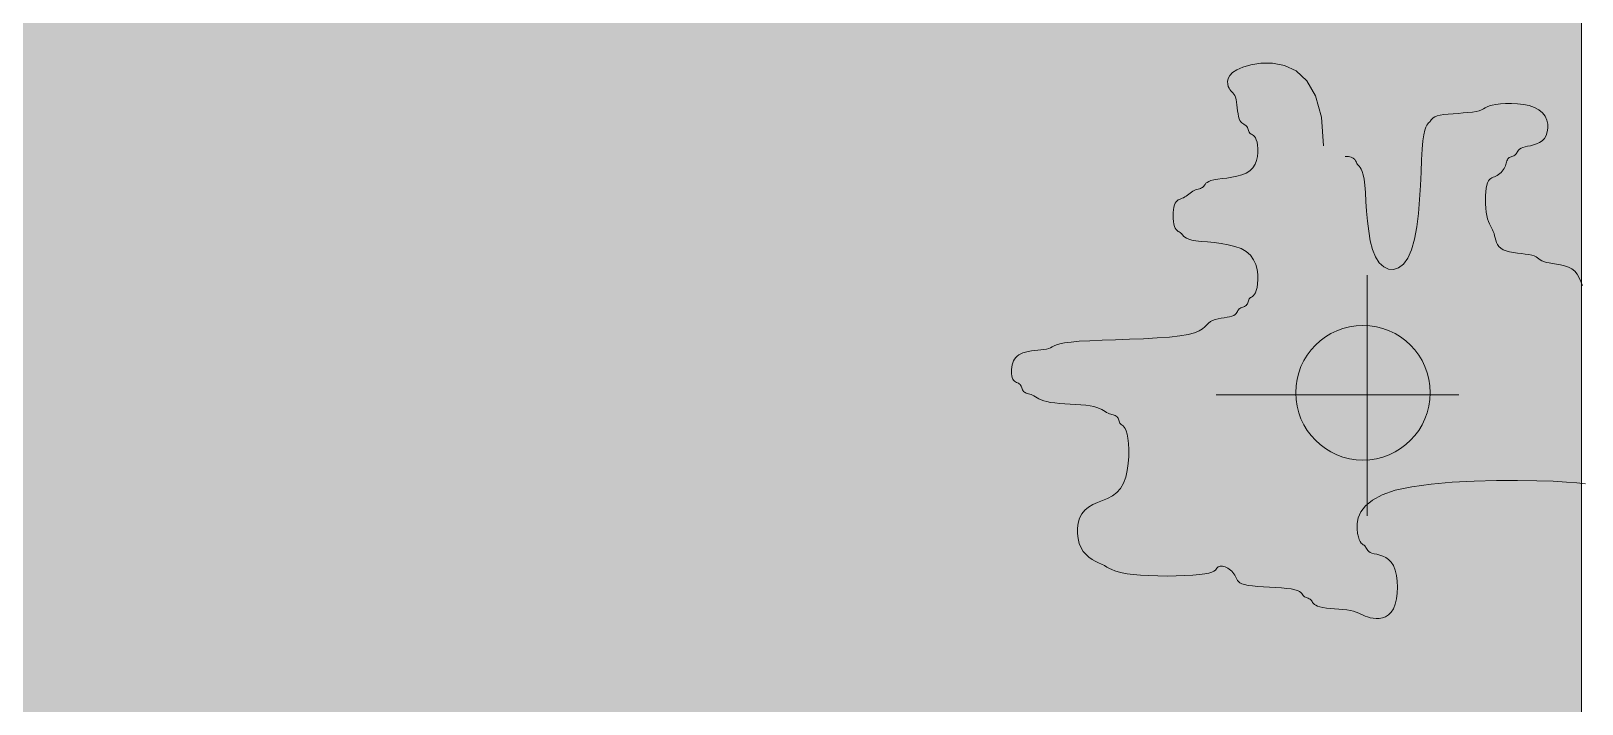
# Model space of a CAD drawing. Header units: millimetres. Extents: x 42 to 552, y 43 to 535.
# Drawn here: x 283.4293 to 283.6287, y 504.3688 to 504.4553 of the extents above; entities that cross this region are included whole.
import ezdxf

# ---------------------------------------------------------------- set-up
doc = ezdxf.new("R2010")
doc.units = ezdxf.units.MM
doc.header["$LTSCALE"] = 0.75
doc.header["$MEASUREMENT"] = 0
for name, color, linetype, lineweight in [('Gramado', 9, 'Continuous', 0), ('Linhas', 7, 'Continuous', 15), ('Linhas finas', 7, 'Continuous', 0)]:
    doc.layers.add(name, color=color, linetype=linetype, lineweight=lineweight)

# ---------------------------------------------------------------- blocks, each defined once
blk = doc.blocks.new('arbusto7vista')
for p, q in [((-0.71136, 0.47905), (-0.71245, 0.47831)), ((-0.70982, 0.47973), (-0.71136, 0.47905)), ((-0.70776, 0.48031), (-0.70982, 0.47973)), ((-0.70517, 0.48072), (-0.70776, 0.48031)), ((-0.70221, 0.48076), (-0.70517, 0.48072)), ((-0.69911, 0.48019), (-0.70221, 0.48076)), ((-0.69608, 0.47875), (-0.69911, 0.48019)), ((-0.69334, 0.47621), (-0.69608, 0.47875)), ((-0.71356, 0.47677), (-0.71371, 0.47602)), ((-0.71371, 0.47602), (-0.71368, 0.47535)), ((-0.71368, 0.47535), (-0.71354, 0.47477)), ((-0.71316, 0.47754), (-0.71356, 0.47677)), ((-0.71354, 0.47477), (-0.71334, 0.47431)), ((-0.71245, 0.47831), (-0.71316, 0.47754)), ((-0.69111, 0.47233), (-0.69334, 0.47621)), ((-0.71334, 0.47431), (-0.71312, 0.47395)), ((-0.71312, 0.47395), (-0.71287, 0.47365)), ((-0.71287, 0.47365), (-0.71261, 0.47339)), ((-0.71261, 0.47339), (-0.71235, 0.47312)), ((-0.71235, 0.47312), (-0.71211, 0.47282)), ((-0.71211, 0.47282), (-0.71188, 0.47246)), ((-0.71188, 0.47246), (-0.71169, 0.472)), ((-0.71169, 0.472), (-0.71154, 0.47142)), ((-0.71154, 0.47142), (-0.71141, 0.47075)), ((-0.71141, 0.47075), (-0.71132, 0.47001)), ((-0.68961, 0.46685), (-0.69111, 0.47233)), ((-0.71132, 0.47001), (-0.71123, 0.46923)), ((-0.71123, 0.46923), (-0.71114, 0.46846)), ((-0.71114, 0.46846), (-0.71104, 0.46772)), ((-0.71104, 0.46772), (-0.71092, 0.46704)), ((-0.71092, 0.46704), (-0.71077, 0.46647)), ((-0.68907, 0.45954), (-0.68961, 0.46685)), ((-0.66082, 0.46672), (-0.66113, 0.46647)), ((-0.6604, 0.46697), (-0.66082, 0.46672)), ((-0.65982, 0.4672), (-0.6604, 0.46697)), ((-0.65905, 0.46739), (-0.65982, 0.4672)), ((-0.65809, 0.46754), (-0.65905, 0.46739)), ((-0.65696, 0.46766), (-0.65809, 0.46754)), ((-0.65573, 0.46776), (-0.65696, 0.46766)), ((-0.65444, 0.46785), (-0.65573, 0.46776)), ((-0.65315, 0.46794), (-0.65444, 0.46785)), ((-0.65191, 0.46804), (-0.65315, 0.46794)), ((-0.65078, 0.46816), (-0.65191, 0.46804)), ((-0.64982, 0.46831), (-0.65078, 0.46816)), ((-0.64905, 0.4685), (-0.64982, 0.46831)), ((-0.64844, 0.46873), (-0.64905, 0.4685)), ((-0.64793, 0.46898), (-0.64844, 0.46873)), ((-0.64745, 0.46923), (-0.64793, 0.46898)), ((-0.64696, 0.46949), (-0.64745, 0.46923)), ((-0.64638, 0.46974), (-0.64696, 0.46949)), ((-0.64566, 0.46996), (-0.64638, 0.46974)), ((-0.64474, 0.47016), (-0.64566, 0.46996)), ((-0.64358, 0.47031), (-0.64474, 0.47016)), ((-0.64223, 0.47039), (-0.64358, 0.47031)), ((-0.64075, 0.47041), (-0.64223, 0.47039)), ((-0.6392, 0.47033), (-0.64075, 0.47041)), ((-0.63765, 0.47014), (-0.6392, 0.47033)), ((-0.63617, 0.46983), (-0.63765, 0.47014)), ((-0.63482, 0.46938), (-0.63617, 0.46983)), ((-0.63366, 0.46877), (-0.63482, 0.46938)), ((-0.63275, 0.468), (-0.63366, 0.46877)), ((-0.63208, 0.4671), (-0.63275, 0.468)), ((-0.63164, 0.46611), (-0.63208, 0.4671)), ((-0.71077, 0.46647), (-0.71057, 0.46601)), ((-0.71057, 0.46601), (-0.71035, 0.46566)), ((-0.71035, 0.46566), (-0.7101, 0.46539)), ((-0.7101, 0.46539), (-0.70984, 0.4652)), ((-0.70984, 0.4652), (-0.70958, 0.46504)), ((-0.70958, 0.46504), (-0.70934, 0.46491)), ((-0.70934, 0.46491), (-0.70911, 0.46477)), ((-0.70911, 0.46477), (-0.70892, 0.46462)), ((-0.70892, 0.46462), (-0.70877, 0.46443)), ((-0.70877, 0.46443), (-0.70864, 0.4642)), ((-0.70864, 0.4642), (-0.70855, 0.46395)), ((-0.70855, 0.46395), (-0.70846, 0.4637)), ((-0.70846, 0.4637), (-0.70837, 0.46344)), ((-0.70837, 0.46344), (-0.70827, 0.46319)), ((-0.70827, 0.46319), (-0.70815, 0.46297)), ((-0.70815, 0.46297), (-0.708, 0.46277)), ((-0.708, 0.46277), (-0.7078, 0.46262)), ((-0.66301, 0.46353), (-0.66325, 0.46236)), ((-0.66275, 0.46433), (-0.66301, 0.46353)), ((-0.66249, 0.46485), (-0.66275, 0.46433)), ((-0.66224, 0.46517), (-0.66249, 0.46485)), ((-0.66202, 0.46538), (-0.66224, 0.46517)), ((-0.66182, 0.46554), (-0.66202, 0.46538)), ((-0.66167, 0.46574), (-0.66182, 0.46554)), ((-0.66152, 0.46596), (-0.66167, 0.46574)), ((-0.66135, 0.46621), (-0.66152, 0.46596)), ((-0.66113, 0.46647), (-0.66135, 0.46621)), ((-0.63182, 0.46216), (-0.63152, 0.46306)), ((-0.63141, 0.46508), (-0.63164, 0.46611)), ((-0.63152, 0.46306), (-0.63137, 0.46405)), ((-0.63137, 0.46405), (-0.63141, 0.46508)), ((-0.7078, 0.46262), (-0.70758, 0.46248)), ((-0.70758, 0.46248), (-0.70733, 0.46233)), ((-0.70733, 0.46233), (-0.70707, 0.46214)), ((-0.70707, 0.46214), (-0.70681, 0.46189)), ((-0.70681, 0.46189), (-0.70657, 0.46154)), ((-0.70657, 0.46154), (-0.70634, 0.46108)), ((-0.70634, 0.46108), (-0.70615, 0.46047)), ((-0.70615, 0.46047), (-0.706, 0.4597)), ((-0.706, 0.4597), (-0.70592, 0.45879)), ((-0.70592, 0.45879), (-0.70592, 0.45781)), ((-0.66348, 0.46075), (-0.66367, 0.45862)), ((-0.66325, 0.46236), (-0.66348, 0.46075)), ((-0.63889, 0.45842), (-0.63862, 0.45866)), ((-0.63862, 0.45866), (-0.63827, 0.45889)), ((-0.63827, 0.45889), (-0.63782, 0.45908)), ((-0.63782, 0.45908), (-0.63724, 0.45924)), ((-0.63724, 0.45924), (-0.63656, 0.45938)), ((-0.63656, 0.45938), (-0.63582, 0.45953)), ((-0.63582, 0.45953), (-0.63505, 0.45972)), ((-0.63505, 0.45972), (-0.63427, 0.45997)), ((-0.63427, 0.45997), (-0.63353, 0.46032)), ((-0.63353, 0.46032), (-0.63285, 0.46078)), ((-0.63285, 0.46078), (-0.63227, 0.46139)), ((-0.63227, 0.46139), (-0.63182, 0.46216)), ((-0.70667, 0.45476), (-0.70723, 0.45386)), ((-0.70627, 0.45575), (-0.70667, 0.45476)), ((-0.70603, 0.45678), (-0.70627, 0.45575)), ((-0.70592, 0.45781), (-0.70603, 0.45678)), ((-0.68261, 0.45672), (-0.68352, 0.45678)), ((-0.68192, 0.45655), (-0.68261, 0.45672)), ((-0.68141, 0.4563), (-0.68192, 0.45655)), ((-0.68104, 0.456), (-0.68141, 0.4563)), ((-0.68079, 0.45566), (-0.68104, 0.456)), ((-0.6806, 0.45532), (-0.68079, 0.45566)), ((-0.68045, 0.45499), (-0.6806, 0.45532)), ((-0.68029, 0.4547), (-0.68045, 0.45499)), ((-0.6801, 0.45446), (-0.68029, 0.4547)), ((-0.66383, 0.45592), (-0.66397, 0.45277)), ((-0.66367, 0.45862), (-0.66383, 0.45592)), ((-0.64228, 0.45435), (-0.64216, 0.45469)), ((-0.64216, 0.45469), (-0.64206, 0.45502)), ((-0.64206, 0.45502), (-0.64197, 0.45533)), ((-0.64197, 0.45533), (-0.64188, 0.45563)), ((-0.64188, 0.45563), (-0.64178, 0.45589)), ((-0.64178, 0.45589), (-0.64166, 0.45612)), ((-0.64166, 0.45612), (-0.64151, 0.45631)), ((-0.64151, 0.45631), (-0.64132, 0.45647)), ((-0.64132, 0.45647), (-0.64109, 0.45659)), ((-0.64109, 0.45659), (-0.64084, 0.45669)), ((-0.64084, 0.45669), (-0.64059, 0.45678)), ((-0.64059, 0.45678), (-0.64033, 0.45686)), ((-0.64033, 0.45686), (-0.64008, 0.45696)), ((-0.64008, 0.45696), (-0.63986, 0.45708)), ((-0.63986, 0.45708), (-0.63966, 0.45724)), ((-0.63966, 0.45724), (-0.63951, 0.45743)), ((-0.63951, 0.45743), (-0.63937, 0.45766)), ((-0.63937, 0.45766), (-0.63924, 0.4579)), ((-0.63924, 0.4579), (-0.63909, 0.45816)), ((-0.63909, 0.45816), (-0.63889, 0.45842)), ((-0.71723, 0.45078), (-0.71799, 0.45059)), ((-0.71626, 0.45093), (-0.71723, 0.45078)), ((-0.71514, 0.45107), (-0.71626, 0.45093)), ((-0.7139, 0.45122), (-0.71514, 0.45107)), ((-0.71261, 0.45141), (-0.7139, 0.45122)), ((-0.71132, 0.45167), (-0.71261, 0.45141)), ((-0.71009, 0.45201), (-0.71132, 0.45167)), ((-0.70896, 0.45247), (-0.71009, 0.45201)), ((-0.708, 0.45308), (-0.70896, 0.45247)), ((-0.70723, 0.45386), (-0.708, 0.45308)), ((-0.67987, 0.45423), (-0.6801, 0.45446)), ((-0.67963, 0.45393), (-0.67987, 0.45423)), ((-0.67937, 0.45352), (-0.67963, 0.45393)), ((-0.67911, 0.45292), (-0.67937, 0.45352)), ((-0.67886, 0.45207), (-0.67911, 0.45292)), ((-0.67864, 0.45092), (-0.67886, 0.45207)), ((-0.67845, 0.44939), (-0.67864, 0.45092)), ((-0.66397, 0.45277), (-0.66414, 0.44931)), ((-0.64662, 0.45047), (-0.64636, 0.45081)), ((-0.64636, 0.45081), (-0.64607, 0.45107)), ((-0.64607, 0.45107), (-0.64576, 0.45125)), ((-0.64576, 0.45125), (-0.64543, 0.45141)), ((-0.64543, 0.45141), (-0.64509, 0.45154)), ((-0.64509, 0.45154), (-0.64474, 0.4517)), ((-0.64474, 0.4517), (-0.6444, 0.45189)), ((-0.6444, 0.45189), (-0.64406, 0.45213)), ((-0.64406, 0.45213), (-0.64373, 0.45239)), ((-0.64373, 0.45239), (-0.64341, 0.45268)), ((-0.64341, 0.45268), (-0.64312, 0.45299)), ((-0.64312, 0.45299), (-0.64286, 0.45332)), ((-0.64286, 0.45332), (-0.64263, 0.45366)), ((-0.64263, 0.45366), (-0.64243, 0.45401)), ((-0.64243, 0.45401), (-0.64228, 0.45435)), ((-0.72404, 0.44683), (-0.72439, 0.44658)), ((-0.72369, 0.44709), (-0.72404, 0.44683)), ((-0.72335, 0.44734), (-0.72369, 0.44709)), ((-0.723, 0.44759), (-0.72335, 0.44734)), ((-0.72265, 0.44782), (-0.723, 0.44759)), ((-0.72231, 0.44801), (-0.72265, 0.44782)), ((-0.72196, 0.44816), (-0.72231, 0.44801)), ((-0.72162, 0.44828), (-0.72196, 0.44816)), ((-0.72129, 0.44838), (-0.72162, 0.44828)), ((-0.72098, 0.44847), (-0.72129, 0.44838)), ((-0.72069, 0.44856), (-0.72098, 0.44847)), ((-0.72043, 0.44866), (-0.72069, 0.44856)), ((-0.72019, 0.44878), (-0.72043, 0.44866)), ((-0.72, 0.44893), (-0.72019, 0.44878)), ((-0.71984, 0.44913), (-0.72, 0.44893)), ((-0.7197, 0.44935), (-0.71984, 0.44913)), ((-0.71953, 0.4496), (-0.7197, 0.44935)), ((-0.71931, 0.44986), (-0.71953, 0.4496)), ((-0.719, 0.45011), (-0.71931, 0.44986)), ((-0.71857, 0.45036), (-0.719, 0.45011)), ((-0.71799, 0.45059), (-0.71857, 0.45036)), ((-0.67829, 0.44747), (-0.67845, 0.44939)), ((-0.67814, 0.44521), (-0.67829, 0.44747)), ((-0.66414, 0.44931), (-0.66436, 0.4457)), ((-0.6474, 0.44564), (-0.64737, 0.44671)), ((-0.64737, 0.44671), (-0.64731, 0.44771)), ((-0.64731, 0.44771), (-0.6472, 0.44862)), ((-0.6472, 0.44862), (-0.64705, 0.44939)), ((-0.64705, 0.44939), (-0.64686, 0.45)), ((-0.64686, 0.45), (-0.64662, 0.45047)), ((-0.72765, 0.44306), (-0.72771, 0.44232)), ((-0.72754, 0.44374), (-0.72765, 0.44306)), ((-0.72739, 0.44432), (-0.72754, 0.44374)), ((-0.72719, 0.44478), (-0.72739, 0.44432)), ((-0.72696, 0.44513), (-0.72719, 0.44478)), ((-0.7267, 0.44539), (-0.72696, 0.44513)), ((-0.72641, 0.44559), (-0.7267, 0.44539)), ((-0.72609, 0.44574), (-0.72641, 0.44559)), ((-0.72576, 0.44588), (-0.72609, 0.44574)), ((-0.72542, 0.44601), (-0.72576, 0.44588)), ((-0.72508, 0.44616), (-0.72542, 0.44601)), ((-0.72473, 0.44636), (-0.72508, 0.44616)), ((-0.72439, 0.44658), (-0.72473, 0.44636)), ((-0.67797, 0.44274), (-0.67814, 0.44521)), ((-0.67775, 0.44017), (-0.67797, 0.44274)), ((-0.66436, 0.4457), (-0.66467, 0.44209)), ((-0.64737, 0.44456), (-0.6474, 0.44564)), ((-0.64731, 0.44349), (-0.64737, 0.44456)), ((-0.6472, 0.44247), (-0.64731, 0.44349)), ((-0.72771, 0.44232), (-0.72773, 0.44155)), ((-0.72773, 0.44155), (-0.72771, 0.44078)), ((-0.72771, 0.44078), (-0.72765, 0.44004)), ((-0.72765, 0.44004), (-0.72754, 0.43936)), ((-0.72754, 0.43936), (-0.72739, 0.43878)), ((-0.72739, 0.43878), (-0.72719, 0.43832)), ((-0.67744, 0.43759), (-0.67775, 0.44017)), ((-0.66467, 0.44209), (-0.6651, 0.43864)), ((-0.64705, 0.44155), (-0.6472, 0.44247)), ((-0.64686, 0.44075), (-0.64705, 0.44155)), ((-0.64663, 0.44005), (-0.64686, 0.44075)), ((-0.64638, 0.43944), (-0.64663, 0.44005)), ((-0.64613, 0.4389), (-0.64638, 0.43944)), ((-0.64587, 0.4384), (-0.64613, 0.4389)), ((-0.72719, 0.43832), (-0.72697, 0.43797)), ((-0.72697, 0.43797), (-0.72672, 0.43771)), ((-0.72672, 0.43771), (-0.72646, 0.43751)), ((-0.72646, 0.43751), (-0.72621, 0.43736)), ((-0.72621, 0.43736), (-0.72596, 0.43722)), ((-0.72596, 0.43722), (-0.72573, 0.43709)), ((-0.72573, 0.43709), (-0.72554, 0.43694)), ((-0.72554, 0.43694), (-0.72538, 0.43674)), ((-0.72538, 0.43674), (-0.72522, 0.43652)), ((-0.72522, 0.43652), (-0.72502, 0.43627)), ((-0.72502, 0.43627), (-0.72473, 0.43601)), ((-0.72473, 0.43601), (-0.72431, 0.43576)), ((-0.72431, 0.43576), (-0.72372, 0.43551)), ((-0.72372, 0.43551), (-0.72291, 0.43528)), ((-0.72291, 0.43528), (-0.72185, 0.43509)), ((-0.72185, 0.43509), (-0.7205, 0.43493)), ((-0.7205, 0.43493), (-0.71892, 0.43479)), ((-0.71892, 0.43479), (-0.71719, 0.43462)), ((-0.67702, 0.43512), (-0.67744, 0.43759)), ((-0.67644, 0.43287), (-0.67702, 0.43512)), ((-0.66568, 0.43548), (-0.66644, 0.43278)), ((-0.6651, 0.43864), (-0.66568, 0.43548)), ((-0.64562, 0.43792), (-0.64587, 0.4384)), ((-0.6454, 0.43744), (-0.64562, 0.43792)), ((-0.6452, 0.43694), (-0.6454, 0.43744)), ((-0.64505, 0.4364), (-0.6452, 0.43694)), ((-0.64491, 0.43583), (-0.64505, 0.4364)), ((-0.64476, 0.43526), (-0.64491, 0.43583)), ((-0.64457, 0.43469), (-0.64476, 0.43526)), ((-0.71719, 0.43462), (-0.71538, 0.4344)), ((-0.71538, 0.4344), (-0.71358, 0.43409)), ((-0.71358, 0.43409), (-0.71185, 0.43366)), ((-0.71185, 0.43366), (-0.71027, 0.43308)), ((-0.71027, 0.43308), (-0.70892, 0.43232)), ((-0.70892, 0.43232), (-0.70785, 0.43136)), ((-0.70785, 0.43136), (-0.70706, 0.43023)), ((-0.67568, 0.43094), (-0.67644, 0.43287)), ((-0.67471, 0.42943), (-0.67568, 0.43094)), ((-0.66644, 0.43278), (-0.66741, 0.43066)), ((-0.64431, 0.43414), (-0.64457, 0.43469)), ((-0.64397, 0.43363), (-0.64431, 0.43414)), ((-0.6435, 0.43317), (-0.64397, 0.43363)), ((-0.64289, 0.43278), (-0.6435, 0.43317)), ((-0.64212, 0.43248), (-0.64289, 0.43278)), ((-0.64122, 0.43224), (-0.64212, 0.43248)), ((-0.64023, 0.43206), (-0.64122, 0.43224)), ((-0.6392, 0.43192), (-0.64023, 0.43206)), ((-0.63817, 0.4318), (-0.6392, 0.43192)), ((-0.63718, 0.43168), (-0.63817, 0.4318)), ((-0.63628, 0.43155), (-0.63718, 0.43168)), ((-0.63551, 0.4314), (-0.63628, 0.43155)), ((-0.63489, 0.43121), (-0.63551, 0.4314)), ((-0.63441, 0.43098), (-0.63489, 0.43121)), ((-0.63401, 0.43073), (-0.63441, 0.43098)), ((-0.70706, 0.43023), (-0.7065, 0.429)), ((-0.7065, 0.429), (-0.70615, 0.42771)), ((-0.70615, 0.42771), (-0.70597, 0.42642)), ((-0.67358, 0.42837), (-0.67471, 0.42943)), ((-0.67235, 0.42779), (-0.67358, 0.42837)), ((-0.67106, 0.42771), (-0.67235, 0.42779)), ((-0.66977, 0.42814), (-0.67106, 0.42771)), ((-0.66853, 0.42912), (-0.66977, 0.42814)), ((-0.66741, 0.43066), (-0.66853, 0.42912)), ((-0.63366, 0.43048), (-0.63401, 0.43073)), ((-0.63331, 0.43022), (-0.63366, 0.43048)), ((-0.63291, 0.42997), (-0.63331, 0.43022)), ((-0.63243, 0.42975), (-0.63291, 0.42997)), ((-0.63181, 0.42955), (-0.63243, 0.42975)), ((-0.63104, 0.4294), (-0.63181, 0.42955)), ((-0.63014, 0.42926), (-0.63104, 0.4294)), ((-0.62915, 0.42911), (-0.63014, 0.42926)), ((-0.62812, 0.42892), (-0.62915, 0.42911)), ((-0.62709, 0.42867), (-0.62812, 0.42892)), ((-0.6261, 0.42832), (-0.62709, 0.42867)), ((-0.6252, 0.42786), (-0.6261, 0.42832)), ((-0.62443, 0.42725), (-0.6252, 0.42786)), ((-0.62381, 0.42648), (-0.62443, 0.42725)), ((-0.70615, 0.42309), (-0.70634, 0.42233)), ((-0.706, 0.42406), (-0.70615, 0.42309)), ((-0.70593, 0.42518), (-0.706, 0.42406)), ((-0.70597, 0.42642), (-0.70593, 0.42518)), ((-0.67782, 0.36439), (-0.67782, 0.42626)), ((-0.62331, 0.42557), (-0.62381, 0.42648)), ((-0.62288, 0.42459), (-0.62331, 0.42557)), ((-0.62246, 0.42356), (-0.62288, 0.42459)), ((-0.70864, 0.4189), (-0.70877, 0.41867)), ((-0.70855, 0.41915), (-0.70864, 0.4189)), ((-0.70846, 0.4194), (-0.70855, 0.41915)), ((-0.70837, 0.41966), (-0.70846, 0.4194)), ((-0.70827, 0.41991), (-0.70837, 0.41966)), ((-0.70815, 0.42013), (-0.70827, 0.41991)), ((-0.708, 0.42033), (-0.70815, 0.42013)), ((-0.7078, 0.42048), (-0.708, 0.42033)), ((-0.70758, 0.42063), (-0.7078, 0.42048)), ((-0.70733, 0.4208), (-0.70758, 0.42063)), ((-0.70707, 0.42102), (-0.70733, 0.4208)), ((-0.70681, 0.42133), (-0.70707, 0.42102)), ((-0.70657, 0.42175), (-0.70681, 0.42133)), ((-0.70634, 0.42233), (-0.70657, 0.42175)), ((-0.7169, 0.41487), (-0.71757, 0.41463)), ((-0.71616, 0.41505), (-0.7169, 0.41487)), ((-0.71538, 0.41519), (-0.71616, 0.41505)), ((-0.71461, 0.41531), (-0.71538, 0.41519)), ((-0.71387, 0.41543), (-0.71461, 0.41531)), ((-0.71319, 0.41556), (-0.71387, 0.41543)), ((-0.71261, 0.41571), (-0.71319, 0.41556)), ((-0.71215, 0.4159), (-0.71261, 0.41571)), ((-0.7118, 0.41613), (-0.71215, 0.4159)), ((-0.71154, 0.41638), (-0.7118, 0.41613)), ((-0.71134, 0.41663), (-0.71154, 0.41638)), ((-0.71119, 0.41689), (-0.71134, 0.41663)), ((-0.71105, 0.41714), (-0.71119, 0.41689)), ((-0.71092, 0.41736), (-0.71105, 0.41714)), ((-0.71077, 0.41756), (-0.71092, 0.41736)), ((-0.71057, 0.41771), (-0.71077, 0.41756)), ((-0.71035, 0.41783), (-0.71057, 0.41771)), ((-0.7101, 0.41793), (-0.71035, 0.41783)), ((-0.70984, 0.41802), (-0.7101, 0.41793)), ((-0.70958, 0.41811), (-0.70984, 0.41802)), ((-0.70934, 0.41821), (-0.70958, 0.41811)), ((-0.70911, 0.41833), (-0.70934, 0.41821)), ((-0.70892, 0.41848), (-0.70911, 0.41833)), ((-0.70877, 0.41867), (-0.70892, 0.41848)), ((-0.72387, 0.41102), (-0.726, 0.41064)), ((-0.72224, 0.41147), (-0.72387, 0.41102)), ((-0.72104, 0.41197), (-0.72224, 0.41147)), ((-0.72017, 0.41248), (-0.72104, 0.41197)), ((-0.71954, 0.413), (-0.72017, 0.41248)), ((-0.71905, 0.41349), (-0.71954, 0.413)), ((-0.71862, 0.41394), (-0.71905, 0.41349)), ((-0.71815, 0.41433), (-0.71862, 0.41394)), ((-0.71757, 0.41463), (-0.71815, 0.41433)), ((-0.76336, 0.40686), (-0.76419, 0.40676)), ((-0.76253, 0.40695), (-0.76336, 0.40686)), ((-0.76173, 0.40703), (-0.76253, 0.40695)), ((-0.76097, 0.40713), (-0.76173, 0.40703)), ((-0.76029, 0.40725), (-0.76097, 0.40713)), ((-0.75971, 0.40741), (-0.76029, 0.40725)), ((-0.75924, 0.4076), (-0.75971, 0.40741)), ((-0.75881, 0.40782), (-0.75924, 0.4076)), ((-0.75832, 0.40807), (-0.75881, 0.40782)), ((-0.75769, 0.40833), (-0.75832, 0.40807)), ((-0.75682, 0.40859), (-0.75769, 0.40833)), ((-0.75562, 0.40883), (-0.75682, 0.40859)), ((-0.75399, 0.40906), (-0.75562, 0.40883)), ((-0.75186, 0.40925), (-0.75399, 0.40906)), ((-0.74916, 0.40941), (-0.75186, 0.40925)), ((-0.746, 0.40953), (-0.74916, 0.40941)), ((-0.74254, 0.40965), (-0.746, 0.40953)), ((-0.73893, 0.40977), (-0.74254, 0.40965)), ((-0.73532, 0.40991), (-0.73893, 0.40977)), ((-0.73186, 0.4101), (-0.73532, 0.40991)), ((-0.7287, 0.41033), (-0.73186, 0.4101)), ((-0.726, 0.41064), (-0.7287, 0.41033)), ((-0.76909, 0.40318), (-0.7692, 0.40261)), ((-0.76894, 0.40372), (-0.76909, 0.40318)), ((-0.76875, 0.40421), (-0.76894, 0.40372)), ((-0.7685, 0.40467), (-0.76875, 0.40421)), ((-0.7682, 0.40508), (-0.7685, 0.40467)), ((-0.76784, 0.40545), (-0.7682, 0.40508)), ((-0.76742, 0.40577), (-0.76784, 0.40545)), ((-0.76693, 0.40605), (-0.76742, 0.40577)), ((-0.76636, 0.40629), (-0.76693, 0.40605)), ((-0.76571, 0.40648), (-0.76636, 0.40629)), ((-0.76498, 0.40664), (-0.76571, 0.40648)), ((-0.76419, 0.40676), (-0.76498, 0.40664)), ((-0.76927, 0.40204), (-0.76929, 0.40147)), ((-0.76929, 0.40147), (-0.76927, 0.40092)), ((-0.7692, 0.40261), (-0.76927, 0.40204)), ((-0.76927, 0.40092), (-0.7692, 0.40041)), ((-0.7692, 0.40041), (-0.76909, 0.39995)), ((-0.76909, 0.39995), (-0.76894, 0.39956)), ((-0.76894, 0.39956), (-0.76875, 0.39926)), ((-0.76875, 0.39926), (-0.76852, 0.39902)), ((-0.76852, 0.39902), (-0.76828, 0.39884)), ((-0.76828, 0.39884), (-0.76802, 0.3987)), ((-0.76802, 0.3987), (-0.76776, 0.39858)), ((-0.76776, 0.39858), (-0.76751, 0.39846)), ((-0.76751, 0.39846), (-0.76729, 0.39833)), ((-0.76729, 0.39833), (-0.76709, 0.39818)), ((-0.76709, 0.39818), (-0.76694, 0.39799)), ((-0.76694, 0.39799), (-0.76682, 0.39776)), ((-0.76682, 0.39776), (-0.76672, 0.39751)), ((-0.76672, 0.39751), (-0.76663, 0.39726)), ((-0.76663, 0.39726), (-0.76654, 0.397)), ((-0.76654, 0.397), (-0.76644, 0.39675)), ((-0.76644, 0.39675), (-0.76632, 0.39653)), ((-0.76632, 0.39653), (-0.76617, 0.39633)), ((-0.76617, 0.39633), (-0.76598, 0.39618)), ((-0.76598, 0.39618), (-0.76575, 0.39606)), ((-0.76575, 0.39606), (-0.76548, 0.39596)), ((-0.76548, 0.39596), (-0.76519, 0.39587)), ((-0.76519, 0.39587), (-0.76488, 0.39578)), ((-0.76488, 0.39578), (-0.76455, 0.39568)), ((-0.76455, 0.39568), (-0.76421, 0.39556)), ((-0.76421, 0.39556), (-0.76386, 0.39541)), ((-0.76386, 0.39541), (-0.76351, 0.39522)), ((-0.76351, 0.39522), (-0.76314, 0.39499)), ((-0.76314, 0.39499), (-0.76273, 0.39475)), ((-0.65424, 0.3955), (-0.71668, 0.3955)), ((-0.76273, 0.39475), (-0.76225, 0.39449)), ((-0.76225, 0.39449), (-0.76168, 0.39423)), ((-0.76168, 0.39423), (-0.76101, 0.39398)), ((-0.76101, 0.39398), (-0.7602, 0.39376)), ((-0.7602, 0.39376), (-0.75924, 0.39356)), ((-0.75924, 0.39356), (-0.75813, 0.39341)), ((-0.75813, 0.39341), (-0.75688, 0.39329)), ((-0.75688, 0.39329), (-0.75554, 0.39319)), ((-0.75554, 0.39319), (-0.75417, 0.3931)), ((-0.75417, 0.3931), (-0.75279, 0.39301)), ((-0.75279, 0.39301), (-0.75145, 0.39292)), ((-0.75145, 0.39292), (-0.75021, 0.3928)), ((-0.75021, 0.3928), (-0.74909, 0.39264)), ((-0.74909, 0.39264), (-0.74813, 0.39245)), ((-0.74813, 0.39245), (-0.74733, 0.39222)), ((-0.74733, 0.39222), (-0.74665, 0.39198)), ((-0.74665, 0.39198), (-0.74609, 0.39172)), ((-0.74609, 0.39172), (-0.74561, 0.39146)), ((-0.74561, 0.39146), (-0.74519, 0.39121)), ((-0.74519, 0.39121), (-0.74482, 0.39099)), ((-0.74482, 0.39099), (-0.74447, 0.3908)), ((-0.74447, 0.3908), (-0.74412, 0.39064)), ((-0.74412, 0.39064), (-0.74378, 0.39052)), ((-0.74378, 0.39052), (-0.74346, 0.39042)), ((-0.74346, 0.39042), (-0.74314, 0.39034)), ((-0.74314, 0.39034), (-0.74285, 0.39025)), ((-0.74285, 0.39025), (-0.74259, 0.39015)), ((-0.74259, 0.39015), (-0.74236, 0.39003)), ((-0.74236, 0.39003), (-0.74216, 0.38987)), ((-0.74216, 0.38987), (-0.74201, 0.38968)), ((-0.74201, 0.38968), (-0.74189, 0.38946)), ((-0.74189, 0.38946), (-0.74179, 0.38921)), ((-0.74179, 0.38921), (-0.7417, 0.38895)), ((-0.7417, 0.38895), (-0.74161, 0.38869)), ((-0.74161, 0.38869), (-0.74151, 0.38845)), ((-0.74151, 0.38845), (-0.74139, 0.38822)), ((-0.74139, 0.38822), (-0.74124, 0.38803)), ((-0.74124, 0.38803), (-0.74105, 0.38787)), ((-0.74105, 0.38787), (-0.74082, 0.38771)), ((-0.74082, 0.38771), (-0.74057, 0.38751)), ((-0.74057, 0.38751), (-0.74031, 0.38722)), ((-0.74031, 0.38722), (-0.74006, 0.3868)), ((-0.74006, 0.3868), (-0.73981, 0.38621)), ((-0.73981, 0.38621), (-0.73958, 0.3854)), ((-0.73958, 0.3854), (-0.73939, 0.38434)), ((-0.73939, 0.38434), (-0.73924, 0.38299)), ((-0.73924, 0.38299), (-0.73916, 0.38141)), ((-0.73916, 0.37968), (-0.73928, 0.37788)), ((-0.73916, 0.38141), (-0.73916, 0.37968)), ((-0.73952, 0.37607), (-0.73991, 0.37434)), ((-0.73928, 0.37788), (-0.73952, 0.37607)), ((-0.74124, 0.37142), (-0.7422, 0.37035)), ((-0.74048, 0.37277), (-0.74124, 0.37142)), ((-0.73991, 0.37434), (-0.74048, 0.37277)), ((-0.67395, 0.3698), (-0.6706, 0.37096)), ((-0.6706, 0.37096), (-0.66635, 0.37187)), ((-0.66635, 0.37187), (-0.66139, 0.37255)), ((-0.66139, 0.37255), (-0.65596, 0.37302)), ((-0.65596, 0.37302), (-0.65028, 0.37332)), ((-0.65028, 0.37332), (-0.64461, 0.37347)), ((-0.64461, 0.37347), (-0.63917, 0.37349)), ((-0.63917, 0.37349), (-0.63421, 0.37341)), ((-0.63421, 0.37341), (-0.62997, 0.37326)), ((-0.62997, 0.37326), (-0.62659, 0.37307)), ((-0.62659, 0.37307), (-0.62392, 0.37285)), ((-0.62392, 0.37285), (-0.6217, 0.3726)), ((-0.74838, 0.36727), (-0.74951, 0.36665)), ((-0.74715, 0.3678), (-0.74838, 0.36727)), ((-0.74586, 0.3683), (-0.74715, 0.3678)), ((-0.74457, 0.36885), (-0.74586, 0.3683)), ((-0.74333, 0.36951), (-0.74457, 0.36885)), ((-0.7422, 0.37035), (-0.74333, 0.36951)), ((-0.67943, 0.36542), (-0.67825, 0.36697)), ((-0.67825, 0.36697), (-0.67646, 0.36845)), ((-0.67646, 0.36845), (-0.67395, 0.3698)), ((-0.75179, 0.36378), (-0.75214, 0.36253)), ((-0.75123, 0.36492), (-0.75179, 0.36378)), ((-0.75047, 0.36588), (-0.75123, 0.36492)), ((-0.74951, 0.36665), (-0.75047, 0.36588)), ((-0.6804, 0.36239), (-0.68011, 0.36387)), ((-0.68011, 0.36387), (-0.67943, 0.36542)), ((-0.75214, 0.36253), (-0.75232, 0.36121)), ((-0.75232, 0.36121), (-0.75232, 0.35987)), ((-0.75232, 0.35987), (-0.75216, 0.35855)), ((-0.68043, 0.36104), (-0.6804, 0.36239)), ((-0.68029, 0.35988), (-0.68043, 0.36104)), ((-0.6801, 0.35897), (-0.68029, 0.35988)), ((-0.67987, 0.35828), (-0.6801, 0.35897)), ((-0.75216, 0.35855), (-0.75185, 0.35731)), ((-0.75185, 0.35731), (-0.7514, 0.35619)), ((-0.7514, 0.35619), (-0.75082, 0.35524)), ((-0.75082, 0.35524), (-0.75013, 0.35443)), ((-0.67963, 0.35777), (-0.67987, 0.35828)), ((-0.67937, 0.3574), (-0.67963, 0.35777)), ((-0.67911, 0.35715), (-0.67937, 0.3574)), ((-0.67886, 0.35696), (-0.67911, 0.35715)), ((-0.67864, 0.35681), (-0.67886, 0.35696)), ((-0.67845, 0.35665), (-0.67864, 0.35681)), ((-0.67829, 0.35646), (-0.67845, 0.35665)), ((-0.67816, 0.35623), (-0.67829, 0.35646)), ((-0.67802, 0.35599), (-0.67816, 0.35623)), ((-0.67787, 0.35573), (-0.67802, 0.35599)), ((-0.67767, 0.35547), (-0.67787, 0.35573)), ((-0.67741, 0.35523), (-0.67767, 0.35547)), ((-0.67706, 0.355), (-0.67741, 0.35523)), ((-0.6766, 0.35481), (-0.67706, 0.355)), ((-0.75013, 0.35443), (-0.74938, 0.35376)), ((-0.74938, 0.35376), (-0.74857, 0.35319)), ((-0.74857, 0.35319), (-0.74774, 0.35271)), ((-0.74774, 0.35271), (-0.74692, 0.3523)), ((-0.74692, 0.3523), (-0.74613, 0.35193)), ((-0.74613, 0.35193), (-0.74539, 0.35158)), ((-0.74539, 0.35158), (-0.74474, 0.35123)), ((-0.74474, 0.35123), (-0.74411, 0.35089)), ((-0.71647, 0.35092), (-0.71631, 0.35112)), ((-0.71631, 0.35112), (-0.71611, 0.35127)), ((-0.71611, 0.35127), (-0.71588, 0.35138)), ((-0.71588, 0.35138), (-0.71562, 0.35144)), ((-0.71562, 0.35144), (-0.71532, 0.35146)), ((-0.71532, 0.35146), (-0.71501, 0.35144)), ((-0.71501, 0.35144), (-0.71468, 0.35138)), ((-0.71468, 0.35138), (-0.71434, 0.35127)), ((-0.71434, 0.35127), (-0.714, 0.35112)), ((-0.714, 0.35112), (-0.71365, 0.35092)), ((-0.67602, 0.35465), (-0.6766, 0.35481)), ((-0.67534, 0.3545), (-0.67602, 0.35465)), ((-0.6746, 0.35431), (-0.67534, 0.3545)), ((-0.67383, 0.35406), (-0.6746, 0.35431)), ((-0.67305, 0.35369), (-0.67383, 0.35406)), ((-0.67231, 0.35319), (-0.67305, 0.35369)), ((-0.67164, 0.35249), (-0.67231, 0.35319)), ((-0.67106, 0.35158), (-0.67164, 0.35249)), ((-0.6706, 0.35042), (-0.67106, 0.35158)), ((-0.74411, 0.35089), (-0.74346, 0.35056)), ((-0.74346, 0.35056), (-0.74274, 0.35025)), ((-0.74274, 0.35025), (-0.74189, 0.34996)), ((-0.74189, 0.34996), (-0.74085, 0.3497)), ((-0.74085, 0.3497), (-0.73957, 0.34946)), ((-0.73957, 0.34946), (-0.73801, 0.34927)), ((-0.73801, 0.34927), (-0.73612, 0.34912)), ((-0.73612, 0.34912), (-0.73397, 0.34901)), ((-0.73397, 0.34901), (-0.73167, 0.34895)), ((-0.73167, 0.34895), (-0.72929, 0.34892)), ((-0.72929, 0.34892), (-0.72694, 0.34895)), ((-0.72694, 0.34895), (-0.7247, 0.34901)), ((-0.7247, 0.34901), (-0.72266, 0.34912)), ((-0.72266, 0.34912), (-0.72092, 0.34927)), ((-0.72092, 0.34927), (-0.71955, 0.34946)), ((-0.71955, 0.34946), (-0.71851, 0.34969)), ((-0.71851, 0.34969), (-0.71776, 0.34994)), ((-0.71776, 0.34994), (-0.71723, 0.35019)), ((-0.71723, 0.35019), (-0.71687, 0.35045)), ((-0.71687, 0.35045), (-0.71664, 0.3507)), ((-0.71664, 0.3507), (-0.71647, 0.35092)), ((-0.71365, 0.35092), (-0.71331, 0.35069)), ((-0.71331, 0.35069), (-0.71298, 0.35043)), ((-0.71298, 0.35043), (-0.71267, 0.35014)), ((-0.71267, 0.35014), (-0.71238, 0.34982)), ((-0.71238, 0.34982), (-0.71211, 0.34949)), ((-0.71211, 0.34949), (-0.71188, 0.34915)), ((-0.71188, 0.34915), (-0.71169, 0.34881)), ((-0.71169, 0.34881), (-0.71153, 0.34846)), ((-0.71153, 0.34846), (-0.71138, 0.34812)), ((-0.71138, 0.34812), (-0.71119, 0.3478)), ((-0.71119, 0.3478), (-0.71094, 0.34748)), ((-0.71094, 0.34748), (-0.71058, 0.34719)), ((-0.71058, 0.34719), (-0.71007, 0.34693)), ((-0.67028, 0.34907), (-0.6706, 0.35042)), ((-0.67008, 0.34759), (-0.67028, 0.34907)), ((-0.67002, 0.34604), (-0.67008, 0.34759)), ((-0.71007, 0.34693), (-0.70937, 0.3467)), ((-0.70937, 0.3467), (-0.70846, 0.3465)), ((-0.70846, 0.3465), (-0.7073, 0.34635)), ((-0.7073, 0.34635), (-0.70595, 0.34623)), ((-0.70595, 0.34623), (-0.70446, 0.34613)), ((-0.70446, 0.34613), (-0.70292, 0.34604)), ((-0.70292, 0.34604), (-0.70137, 0.34595)), ((-0.70137, 0.34595), (-0.69989, 0.34585)), ((-0.69989, 0.34585), (-0.69853, 0.34573)), ((-0.69853, 0.34573), (-0.69738, 0.34558)), ((-0.69738, 0.34558), (-0.69646, 0.34539)), ((-0.69646, 0.34539), (-0.69577, 0.34516)), ((-0.69577, 0.34516), (-0.69526, 0.34491)), ((-0.69526, 0.34491), (-0.69489, 0.34466)), ((-0.69489, 0.34466), (-0.69464, 0.3444)), ((-0.69464, 0.3444), (-0.69445, 0.34415)), ((-0.69445, 0.34415), (-0.6943, 0.34393)), ((-0.6943, 0.34393), (-0.69414, 0.34373)), ((-0.69414, 0.34373), (-0.69395, 0.34358)), ((-0.69395, 0.34358), (-0.69373, 0.34346)), ((-0.69373, 0.34346), (-0.69348, 0.34336)), ((-0.69348, 0.34336), (-0.69322, 0.34327)), ((-0.69322, 0.34327), (-0.69296, 0.34318)), ((-0.69296, 0.34318), (-0.69272, 0.34309)), ((-0.69272, 0.34309), (-0.69249, 0.34296)), ((-0.6706, 0.34166), (-0.67028, 0.34301)), ((-0.67028, 0.34301), (-0.67008, 0.34449)), ((-0.67008, 0.34449), (-0.67002, 0.34604)), ((-0.69249, 0.34296), (-0.6923, 0.34281)), ((-0.6923, 0.34281), (-0.69214, 0.34262)), ((-0.69214, 0.34262), (-0.692, 0.34239)), ((-0.692, 0.34239), (-0.69185, 0.34215)), ((-0.69185, 0.34215), (-0.69166, 0.34189)), ((-0.69166, 0.34189), (-0.69141, 0.34163)), ((-0.69141, 0.34163), (-0.69106, 0.34138)), ((-0.69106, 0.34138), (-0.6906, 0.34116)), ((-0.6906, 0.34116), (-0.68999, 0.34097)), ((-0.68999, 0.34097), (-0.68922, 0.34081)), ((-0.68922, 0.34081), (-0.68831, 0.34069)), ((-0.68831, 0.34069), (-0.6873, 0.34059)), ((-0.6873, 0.34059), (-0.68624, 0.3405)), ((-0.68624, 0.3405), (-0.68515, 0.34042)), ((-0.68515, 0.34042), (-0.68408, 0.34032)), ((-0.68408, 0.34032), (-0.68306, 0.3402)), ((-0.68306, 0.3402), (-0.68214, 0.34004)), ((-0.68214, 0.34004), (-0.68133, 0.33985)), ((-0.68133, 0.33985), (-0.68063, 0.33962)), ((-0.68063, 0.33962), (-0.68, 0.33938)), ((-0.68, 0.33938), (-0.67943, 0.33912)), ((-0.67943, 0.33912), (-0.67887, 0.33886)), ((-0.67232, 0.33891), (-0.67164, 0.33959)), ((-0.67164, 0.33959), (-0.67106, 0.3405)), ((-0.67106, 0.3405), (-0.6706, 0.34166)), ((-0.67887, 0.33886), (-0.67831, 0.33862)), ((-0.67831, 0.33862), (-0.67771, 0.33839)), ((-0.67771, 0.33839), (-0.67706, 0.3382)), ((-0.67706, 0.3382), (-0.67633, 0.33805)), ((-0.67633, 0.33805), (-0.67554, 0.33797)), ((-0.67554, 0.33797), (-0.67472, 0.33799)), ((-0.67472, 0.33799), (-0.67389, 0.33814)), ((-0.67389, 0.33814), (-0.67308, 0.33844)), ((-0.67308, 0.33844), (-0.67232, 0.33891))]:
    blk.add_line(p, q)
blk.add_circle((-0.67891, 0.39603), 0.0173)

msp = doc.modelspace()

# ---------------------------------------------------------------- hatches: boundary and pattern name
at = {"layer": 'Linhas finas'}
h = msp.add_hatch(color=8, dxfattribs=at)
h.dxf.hatch_style = 1
h.paths.add_polyline_path([(283.62867, 506.83776), (282.47867, 506.83776), (282.47867, 504.23776), (283.62867, 504.23776)])
h.paths.add_polyline_path([(283.11631, 505.72029), (282.88448, 505.72029)], flags=16)

# ---------------------------------------------------------------- linework, layer by layer
at = {"layer": 'Linhas'}
msp.add_lwpolyline([(281.26666, 506.83776), (283.62867, 506.83776), (283.62867, 504.23776), (281.26666, 504.23776)], close=True, dxfattribs=at)

# ---------------------------------------------------------------- block references
at = {"layer": 'Gramado', "xscale": 0.5, "yscale": 0.5, "zscale": 0.5}
msp.add_blockref('arbusto7vista', (283.94003, 504.21082), dxfattribs=at)

doc.saveas('drawing.dxf')
